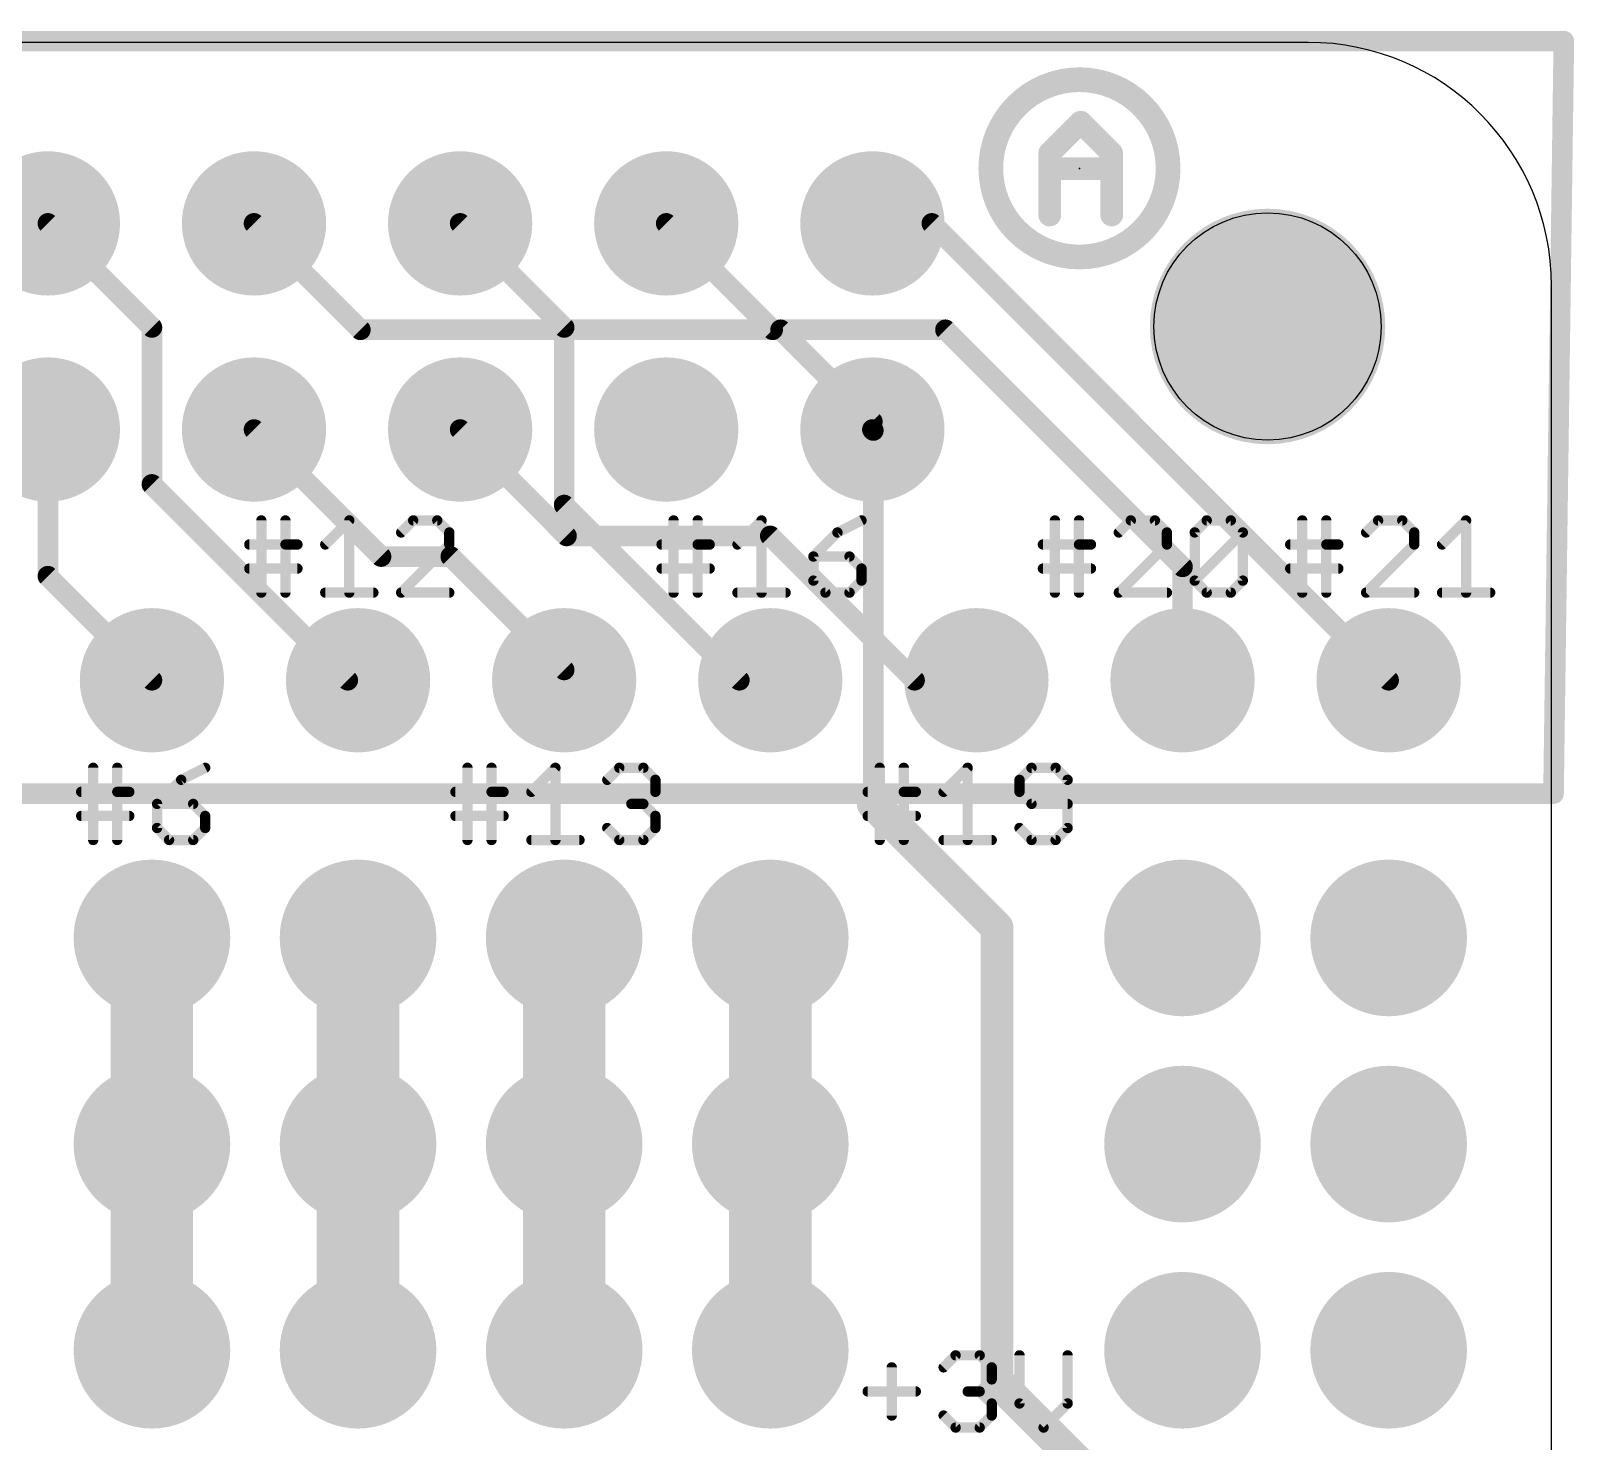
# Model space of a CAD drawing. Extents: x -0.1 to 65.3, y 0 to 30.1.
# Drawn here: x 46.26 to 65.28, y 12.77 to 30.15 of the extents above; entities that cross this region are included whole.
import ezdxf

# ---------------------------------------------------------------- set-up
doc = ezdxf.new("R2010")
doc.units = 0
for name, color, linetype in [('1', 12, 'CONTINUOUS'), ('114', 6, 'CONTINUOUS'), ('16', 132, 'CONTINUOUS'), ('17', 110, 'CONTINUOUS'), ('18', 110, 'CONTINUOUS'), ('20', 4, 'CONTINUOUS'), ('21', 40, 'CONTINUOUS'), ('23', 53, 'CONTINUOUS'), ('29', 253, 'CONTINUOUS'), ('30', 253, 'CONTINUOUS')]:
    doc.layers.add(name, color=color, linetype=linetype)

# ---------------------------------------------------------------- blocks, each defined once
blk = doc.blocks.new('RECT')
blk.add_solid([(-0.5, -0.5), (0.5, -0.5), (-0.5, 0.5), (0.5, 0.5)])
blk = doc.blocks.new('ROUNDP')
at = {"const_width": 0.5}
blk.add_lwpolyline([(0, -0.25, 1), (0, 0.25, 1), (0, -0.25)], format="xyb", dxfattribs=at)
blk = doc.blocks.new('ROUNDV')
at = {"const_width": 0.5}
blk.add_lwpolyline([(0, -0.25, 1), (0, 0.25, 1), (0, -0.25)], format="xyb", dxfattribs=at)

msp = doc.modelspace()

# ---------------------------------------------------------------- linework, layer by layer
at = {"layer": '1', "const_width": 0.254}
for points in [[(46.47, 27.7778), (47.752, 26.4958)], [(49.01, 27.7778), (50.321, 26.4668)], [(47.752, 26.4958), (47.752, 24.5618)], [(50.321, 26.4668), (55.499, 26.4668)], [(55.499, 26.4668), (56.63, 25.3358)], [(46.47, 25.2378), (46.47, 23.4308)], [(49.01, 25.2378), (50.575, 23.6728)], [(51.55, 25.2378), (52.861, 23.9268)], [(56.63, 25.3358), (56.63, 25.2378)], [(47.752, 24.5618), (50.165, 22.1488)], [(52.861, 23.9268), (55.372, 23.9268)], [(55.372, 23.9268), (57.15, 22.1488)], [(50.575, 23.6728), (51.435, 23.6728)], [(51.435, 23.6728), (52.832, 22.2758)], [(46.47, 23.4308), (47.752, 22.1488)], [(50.165, 22.1488), (50.292, 22.1488)], [(52.832, 22.2758), (52.832, 22.1488)], [(57.15, 22.1488), (57.912, 22.1488)]]:
    msp.add_lwpolyline(points, dxfattribs=at)
at = {"layer": '1', "const_width": 0.127}
for points in [[(46.5149, 27.8227, 1), (46.4251, 27.7329)], [(49.0549, 27.8227, 1), (48.9651, 27.7329)], [(47.8155, 26.4958, 1), (47.6885, 26.4958)], [(47.7071, 26.4509, 1), (47.7969, 26.5407)], [(50.321, 26.5303, 1), (50.321, 26.4033)], [(50.2761, 26.4219, 1), (50.3659, 26.5117)], [(55.5439, 26.5117, 1), (55.4541, 26.4219)], [(55.499, 26.4033, 1), (55.499, 26.5303)], [(46.5335, 25.2378, 1), (46.4065, 25.2378)], [(49.0549, 25.2827, 1), (48.9651, 25.1929)], [(51.5949, 25.2827, 1), (51.5051, 25.1929)], [(56.6935, 25.3358, 1), (56.5665, 25.3358)], [(56.5665, 25.2378, 1), (56.6935, 25.2378)], [(56.5851, 25.2909, 1), (56.6749, 25.3807)], [(47.7969, 24.6067, 1), (47.7071, 24.5169)], [(47.6885, 24.5618, 1), (47.8155, 24.5618)], [(52.861, 23.9903, 1), (52.861, 23.8633)], [(52.8161, 23.8819, 1), (52.9059, 23.9717)], [(55.4169, 23.9717, 1), (55.3271, 23.8819)], [(55.372, 23.8633, 1), (55.372, 23.9903)], [(50.575, 23.7363, 1), (50.575, 23.6093)], [(50.5301, 23.6279, 1), (50.6199, 23.7177)], [(51.4799, 23.7177, 1), (51.3901, 23.6279)], [(51.435, 23.6093, 1), (51.435, 23.7363)], [(46.5149, 23.4757, 1), (46.4251, 23.3859)], [(46.4065, 23.4308, 1), (46.5335, 23.4308)], [(47.7071, 22.1039, 1), (47.7969, 22.1937)], [(50.165, 22.2123, 1), (50.165, 22.0853)], [(50.1201, 22.1039, 1), (50.2099, 22.1937)], [(50.292, 22.0853, 1), (50.292, 22.2123)], [(52.8955, 22.2758, 1), (52.7685, 22.2758)], [(52.7871, 22.2309, 1), (52.8769, 22.3207)], [(57.15, 22.2123, 1), (57.15, 22.0853)], [(57.1051, 22.1039, 1), (57.1949, 22.1937)], [(57.912, 22.0853, 1), (57.912, 22.2123)], [(52.7685, 22.1488, 1), (52.8955, 22.1488)]]:
    msp.add_lwpolyline(points, format="xyb", dxfattribs=at)
at = {"layer": '114', "const_width": 0.127}
for points in [[(57.5077, 13.6828), (57.656, 13.8311)], [(57.656, 13.8311), (57.9526, 13.8311)], [(57.9526, 13.8311), (58.1009, 13.6828)], [(58.4433, 13.8311), (58.4433, 13.2379)], [(59.0364, 13.2379), (59.0364, 13.8311)], [(56.8688, 13.6828), (56.8688, 13.0896)], [(58.1009, 13.6828), (58.1009, 13.5345)], [(58.1009, 13.5345), (57.9526, 13.3862)], [(56.5722, 13.3862), (57.1654, 13.3862)], [(57.9526, 13.3862), (57.8043, 13.3862)], [(57.9526, 13.3862), (58.1009, 13.2379)], [(57.656, 12.9413), (57.5077, 13.0896)], [(58.1009, 13.0896), (57.9526, 12.9413)], [(58.1009, 13.2379), (58.1009, 13.0896)], [(58.4433, 13.2379), (58.7398, 12.9413)], [(58.7398, 12.9413), (59.0364, 13.2379)], [(57.9526, 12.9413), (57.656, 12.9413)]]:
    msp.add_lwpolyline(points, dxfattribs=at)
at = {"layer": '114', "const_width": 0.0635}
for points in [[(57.656, 13.8628, 1), (57.656, 13.7993)], [(57.6785, 13.8086, 1), (57.6336, 13.8535)], [(57.9751, 13.8535, 1), (57.9302, 13.8086)], [(57.9526, 13.7993, 1), (57.9526, 13.8628)], [(58.475, 13.8311, 1), (58.4115, 13.8311)], [(59.0682, 13.8311, 1), (59.0047, 13.8311)], [(56.9006, 13.6828, 1), (56.8371, 13.6828)], [(57.4853, 13.7052, 1), (57.5302, 13.6603)], [(58.1327, 13.6828, 1), (58.0692, 13.6828)], [(58.0785, 13.6603, 1), (58.1234, 13.7052)], [(58.0692, 13.5345, 1), (58.1327, 13.5345)], [(58.1234, 13.512, 1), (58.0785, 13.5569)], [(56.5722, 13.4179, 1), (56.5722, 13.3544)], [(57.1654, 13.3544, 1), (57.1654, 13.4179)], [(57.8043, 13.4179, 1), (57.8043, 13.3544)], [(57.9751, 13.4086, 1), (57.9302, 13.3637)], [(57.9302, 13.4086, 1), (57.9751, 13.3637)], [(57.9526, 13.3544, 1), (57.9526, 13.4179)], [(57.5302, 13.112, 1), (57.4853, 13.0671)], [(58.1327, 13.2379, 1), (58.0692, 13.2379)], [(58.0785, 13.2154, 1), (58.1234, 13.2603)], [(58.1234, 13.0671, 1), (58.0785, 13.112)], [(58.4115, 13.2379, 1), (58.475, 13.2379)], [(58.4657, 13.2603, 1), (58.4208, 13.2154)], [(59.0047, 13.2379, 1), (59.0682, 13.2379)], [(59.0589, 13.2154, 1), (59.014, 13.2603)], [(56.8371, 13.0896, 1), (56.9006, 13.0896)], [(57.656, 12.9731, 1), (57.656, 12.9095)], [(57.6336, 12.9188, 1), (57.6785, 12.9638)], [(57.9302, 12.9638, 1), (57.9751, 12.9188)], [(57.9526, 12.9095, 1), (57.9526, 12.9731)], [(58.0692, 13.0896, 1), (58.1327, 13.0896)], [(58.7174, 12.9638, 1), (58.7623, 12.9188)], [(58.7174, 12.9188, 1), (58.7623, 12.9638)]]:
    msp.add_lwpolyline(points, format="xyb", dxfattribs=at)
at = {"layer": '16'}
for points, const_width in [([(65.151, 30.0228), (0, 30.0228)], 0.254), ([(65.024, 20.7518), (65.151, 30.0228)], 0.254), ([(51.55, 27.7778), (52.832, 26.4958)], 0.254), ([(54.09, 27.7778), (55.401, 26.4668)], 0.254), ([(56.63, 27.7778), (57.363, 27.7778)], 0.254), ([(57.363, 27.7778), (62.992, 22.1488)], 0.254), ([(52.832, 26.4958), (52.832, 24.3078)], 0.254), ([(55.401, 26.4668), (57.531, 26.4668)], 0.254), ([(57.531, 26.4668), (60.452, 23.5458)], 0.254), ([(56.63, 25.2378), (56.642, 25.2258)], 0.254), ([(56.642, 25.2258), (56.642, 20.6248)], 0.254), ([(52.832, 24.3078), (54.991, 22.1488)], 0.254), ([(60.452, 23.5458), (60.452, 22.1488)], 0.254), ([(54.991, 22.1488), (55.372, 22.1488)], 0.254), ([(0, 20.7518), (65.024, 20.7518)], 0.254), ([(56.642, 20.6248), (58.166, 19.1008)], 0.4064), ([(47.752, 18.9738), (47.752, 16.4338)], 0.6096), ([(50.292, 18.9738), (50.292, 16.4338)], 0.6096), ([(52.832, 18.9738), (52.832, 16.4338)], 0.6096), ([(55.372, 18.9738), (55.372, 16.4338)], 0.6096), ([(58.166, 19.1008), (58.166, 13.5128)], 0.4064), ([(47.752, 16.4338), (47.752, 13.8938)], 0.6096), ([(50.292, 16.4338), (50.292, 13.8938)], 0.6096), ([(52.832, 16.4338), (52.832, 13.8938)], 0.6096), ([(55.372, 16.4338), (55.372, 13.8938)], 0.6096), ([(58.166, 13.5128), (59.182, 12.4968)], 0.4064)]:
    msp.add_lwpolyline(points, dxfattribs=dict(at, const_width=const_width))
for points, const_width in [([(65.2145, 30.0219, 1), (65.0875, 30.0237)], 0.127), ([(65.151, 29.9593, 1), (65.151, 30.0863)], 0.127), ([(51.5949, 27.8227, 1), (51.5051, 27.7329)], 0.127), ([(54.1349, 27.8227, 1), (54.0451, 27.7329)], 0.127), ([(56.63, 27.8413, 1), (56.63, 27.7143)], 0.127), ([(57.4079, 27.8227, 1), (57.3181, 27.7329)], 0.127), ([(57.363, 27.7143, 1), (57.363, 27.8413)], 0.127), ([(52.8955, 26.4958, 1), (52.7685, 26.4958)], 0.127), ([(52.7871, 26.4509, 1), (52.8769, 26.5407)], 0.127), ([(55.401, 26.5303, 1), (55.401, 26.4033)], 0.127), ([(55.3561, 26.4219, 1), (55.4459, 26.5117)], 0.127), ([(57.5759, 26.5117, 1), (57.4861, 26.4219)], 0.127), ([(57.531, 26.4033, 1), (57.531, 26.5303)], 0.127), ([(56.6749, 25.2827, 1), (56.5851, 25.1929)], 0.127), ([(56.7055, 25.2258, 1), (56.5785, 25.2258)], 0.127), ([(56.5971, 25.1809, 1), (56.6869, 25.2707)], 0.127), ([(52.8769, 24.3527, 1), (52.7871, 24.2629)], 0.127), ([(52.7685, 24.3078, 1), (52.8955, 24.3078)], 0.127), ([(60.5155, 23.5458, 1), (60.3885, 23.5458)], 0.127), ([(60.4071, 23.5009, 1), (60.4969, 23.5907)], 0.127), ([(54.991, 22.2123, 1), (54.991, 22.0853)], 0.127), ([(54.9461, 22.1039, 1), (55.0359, 22.1937)], 0.127), ([(55.372, 22.0853, 1), (55.372, 22.2123)], 0.127), ([(62.9471, 22.1039, 1), (63.0369, 22.1937)], 0.127), ([(60.3885, 22.1488, 1), (60.5155, 22.1488)], 0.127), ([(56.7138, 20.6966, 1), (56.5702, 20.553)], 0.2032), ([(64.9605, 20.7527, 1), (65.0875, 20.7509)], 0.127), ([(65.024, 20.6883, 1), (65.024, 20.8153)], 0.127), ([(56.5785, 20.6248, 1), (56.7055, 20.6248)], 0.127), ([(47.9044, 18.9738, 1), (47.5996, 18.9738)], 0.3048), ([(50.4444, 18.9738, 1), (50.1396, 18.9738)], 0.3048), ([(52.9844, 18.9738, 1), (52.6796, 18.9738)], 0.3048), ([(55.5244, 18.9738, 1), (55.2196, 18.9738)], 0.3048), ([(58.2676, 19.1008, 1), (58.0644, 19.1008)], 0.2032), ([(58.0942, 19.029, 1), (58.2378, 19.1726)], 0.2032), ([(47.9044, 16.4338, 1), (47.5996, 16.4338)], 0.3048), ([(50.4444, 16.4338, 1), (50.1396, 16.4338)], 0.3048), ([(52.9844, 16.4338, 1), (52.6796, 16.4338)], 0.3048), ([(55.5244, 16.4338, 1), (55.2196, 16.4338)], 0.3048), ([(47.5996, 16.4338, 1), (47.9044, 16.4338)], 0.3048), ([(50.1396, 16.4338, 1), (50.4444, 16.4338)], 0.3048), ([(52.6796, 16.4338, 1), (52.9844, 16.4338)], 0.3048), ([(55.2196, 16.4338, 1), (55.5244, 16.4338)], 0.3048), ([(47.5996, 13.8938, 1), (47.9044, 13.8938)], 0.3048), ([(50.1396, 13.8938, 1), (50.4444, 13.8938)], 0.3048), ([(52.6796, 13.8938, 1), (52.9844, 13.8938)], 0.3048), ([(55.2196, 13.8938, 1), (55.5244, 13.8938)], 0.3048), ([(58.2378, 13.5846, 1), (58.0942, 13.441)], 0.2032), ([(58.0644, 13.5128, 1), (58.2676, 13.5128)], 0.2032)]:
    msp.add_lwpolyline(points, format="xyb", dxfattribs=dict(at, const_width=const_width))
at = {"layer": '20'}
for p, q in [((62, 30.0078), (3, 30.0078)), ((65, 3.0078), (65, 27.0078))]:
    msp.add_line(p, q, dxfattribs=at)
msp.add_circle((61.5, 26.5078), 1.4, dxfattribs=at)
msp.add_arc((62, 27.0078), 3, 0, 90, dxfattribs=at)
at = {"layer": '21'}
for p, q in [((62, 30.0078), (3, 30.0078)), ((65, 3.0078), (65, 27.0078))]:
    msp.add_line(p, q, dxfattribs=at)
for points, const_width in [([(59.182, 27.3634, 1), (59.182, 29.5482, 1), (59.182, 27.3634)], 0.3048), ([(59.2469, 29.0744, 1), (59.1481, 28.9756)], 0.1397), ([(59.2469, 28.9756, 1), (59.1481, 29.0744)], 0.1397), ([(58.8861, 28.6437, 1), (58.7463, 28.6437)], 0.1397), ([(58.7668, 28.693, 1), (58.8656, 28.5943)], 0.1397), ([(59.6487, 28.6437, 1), (59.509, 28.6437)], 0.1397), ([(59.5295, 28.5943, 1), (59.6282, 28.693)], 0.1397), ([(58.8162, 28.5228, 1), (58.8162, 28.3831)], 0.1397), ([(59.5789, 28.3831, 1), (59.5789, 28.5228)], 0.1397), ([(58.7463, 27.881, 1), (58.8861, 27.881)], 0.1397), ([(59.509, 27.881, 1), (59.6487, 27.881)], 0.1397), ([(49.1323, 24.1181, 1), (49.0688, 24.1181)], 0.0635), ([(49.4289, 24.1181, 1), (49.3653, 24.1181)], 0.0635), ([(50.2161, 24.1181, 1), (50.1526, 24.1181)], 0.0635), ([(50.2068, 24.0956, 1), (50.1619, 24.1405)], 0.0635), ([(50.9716, 24.1498, 1), (50.9716, 24.0863)], 0.0635), ([(50.994, 24.0956, 1), (50.9491, 24.1405)], 0.0635), ([(51.2906, 24.1405, 1), (51.2457, 24.0956)], 0.0635), ([(51.2681, 24.0863, 1), (51.2681, 24.1498)], 0.0635), ([(54.2123, 24.1181, 1), (54.1488, 24.1181)], 0.0635), ([(54.5089, 24.1181, 1), (54.4453, 24.1181)], 0.0635), ([(55.2961, 24.1181, 1), (55.2326, 24.1181)], 0.0635), ([(55.2868, 24.0956, 1), (55.2419, 24.1405)], 0.0635), ([(56.5106, 24.0897, 1), (56.4822, 24.1465)], 0.0635), ([(58.9113, 24.1181, 1), (58.8478, 24.1181)], 0.0635), ([(59.2079, 24.1181, 1), (59.1444, 24.1181)], 0.0635), ([(59.815, 24.1498, 1), (59.815, 24.0863)], 0.0635), ([(59.8375, 24.0956, 1), (59.7926, 24.1405)], 0.0635), ([(60.1341, 24.1405, 1), (60.0892, 24.0956)], 0.0635), ([(60.1116, 24.0863, 1), (60.1116, 24.1498)], 0.0635), ([(60.7506, 24.1498, 1), (60.7506, 24.0863)], 0.0635), ([(60.773, 24.0956, 1), (60.7281, 24.1405)], 0.0635), ([(61.0696, 24.1405, 1), (61.0247, 24.0956)], 0.0635), ([(61.0471, 24.0863, 1), (61.0471, 24.1498)], 0.0635), ([(61.9593, 24.1181, 1), (61.8958, 24.1181)], 0.0635), ([(62.2559, 24.1181, 1), (62.1923, 24.1181)], 0.0635), ([(62.863, 24.1498, 1), (62.863, 24.0863)], 0.0635), ([(62.8855, 24.0956, 1), (62.8406, 24.1405)], 0.0635), ([(63.1821, 24.1405, 1), (63.1372, 24.0956)], 0.0635), ([(63.1596, 24.0863, 1), (63.1596, 24.1498)], 0.0635), ([(63.9786, 24.1181, 1), (63.9151, 24.1181)], 0.0635), ([(63.9693, 24.0956, 1), (63.9244, 24.1405)], 0.0635), ([(50.8008, 23.9922, 1), (50.8457, 23.9473)], 0.0635), ([(51.4482, 23.9698, 1), (51.3847, 23.9698)], 0.0635), ([(51.394, 23.9473, 1), (51.4389, 23.9922)], 0.0635), ([(56.1856, 23.9982, 1), (56.214, 23.9414)], 0.0635), ([(56.2223, 23.9473, 1), (56.1774, 23.9922)], 0.0635), ([(59.6443, 23.9922, 1), (59.6892, 23.9473)], 0.0635), ([(60.2917, 23.9698, 1), (60.2282, 23.9698)], 0.0635), ([(60.2375, 23.9473, 1), (60.2824, 23.9922)], 0.0635), ([(60.634, 23.9698, 1), (60.5705, 23.9698)], 0.0635), ([(60.5798, 23.9922, 1), (60.6247, 23.9473)], 0.0635), ([(61.2272, 23.9698, 1), (61.1637, 23.9698)], 0.0635), ([(61.2179, 23.9473, 1), (61.173, 23.9922)], 0.0635), ([(61.173, 23.9473, 1), (61.2179, 23.9922)], 0.0635), ([(62.6923, 23.9922, 1), (62.7372, 23.9473)], 0.0635), ([(63.3397, 23.9698, 1), (63.2762, 23.9698)], 0.0635), ([(63.2855, 23.9473, 1), (63.3304, 23.9922)], 0.0635), ([(48.9522, 23.8532, 1), (48.9522, 23.7897)], 0.0635), ([(49.3971, 23.8532, 1), (49.3971, 23.7897)], 0.0635), ([(49.3971, 23.7897, 1), (49.3971, 23.8532)], 0.0635), ([(49.5454, 23.7897, 1), (49.5454, 23.8532)], 0.0635), ([(49.8653, 23.8439, 1), (49.9102, 23.799)], 0.0635), ([(51.3847, 23.8215, 1), (51.4482, 23.8215)], 0.0635), ([(51.4389, 23.799, 1), (51.394, 23.8439)], 0.0635), ([(54.0322, 23.8532, 1), (54.0322, 23.7897)], 0.0635), ([(54.4771, 23.8532, 1), (54.4771, 23.7897)], 0.0635), ([(54.4771, 23.7897, 1), (54.4771, 23.8532)], 0.0635), ([(54.6254, 23.7897, 1), (54.6254, 23.8532)], 0.0635), ([(54.9453, 23.8439, 1), (54.9902, 23.799)], 0.0635), ([(58.7312, 23.8532, 1), (58.7312, 23.7897)], 0.0635), ([(59.1761, 23.8532, 1), (59.1761, 23.7897)], 0.0635), ([(59.1761, 23.7897, 1), (59.1761, 23.8532)], 0.0635), ([(59.3244, 23.7897, 1), (59.3244, 23.8532)], 0.0635), ([(60.2282, 23.8215, 1), (60.2917, 23.8215)], 0.0635), ([(60.2824, 23.799, 1), (60.2375, 23.8439)], 0.0635), ([(61.7792, 23.8532, 1), (61.7792, 23.7897)], 0.0635), ([(62.2241, 23.8532, 1), (62.2241, 23.7897)], 0.0635), ([(62.2241, 23.7897, 1), (62.2241, 23.8532)], 0.0635), ([(62.3724, 23.7897, 1), (62.3724, 23.8532)], 0.0635), ([(63.2762, 23.8215, 1), (63.3397, 23.8215)], 0.0635), ([(63.3304, 23.799, 1), (63.2855, 23.8439)], 0.0635), ([(63.6278, 23.8439, 1), (63.6727, 23.799)], 0.0635), ([(48.9522, 23.5566, 1), (48.9522, 23.4931)], 0.0635), ([(49.5454, 23.4931, 1), (49.5454, 23.5566)], 0.0635), ([(54.0322, 23.5566, 1), (54.0322, 23.4931)], 0.0635), ([(54.6254, 23.4931, 1), (54.6254, 23.5566)], 0.0635), ([(55.935, 23.6732, 1), (55.8715, 23.6732)], 0.0635), ([(55.9033, 23.7049, 1), (55.9033, 23.6414)], 0.0635), ([(55.8808, 23.6956, 1), (55.9257, 23.6507)], 0.0635), ([(56.3706, 23.6956, 1), (56.3257, 23.6507)], 0.0635), ([(56.3481, 23.6414, 1), (56.3481, 23.7049)], 0.0635), ([(56.5282, 23.5249, 1), (56.4647, 23.5249)], 0.0635), ([(58.7312, 23.5566, 1), (58.7312, 23.4931)], 0.0635), ([(59.3244, 23.4931, 1), (59.3244, 23.5566)], 0.0635), ([(61.7792, 23.5566, 1), (61.7792, 23.4931)], 0.0635), ([(62.3724, 23.4931, 1), (62.3724, 23.5566)], 0.0635), ([(55.8715, 23.3766, 1), (55.935, 23.3766)], 0.0635), ([(55.9257, 23.399, 1), (55.8808, 23.3541)], 0.0635), ([(56.4647, 23.3766, 1), (56.5282, 23.3766)], 0.0635), ([(56.474, 23.5024, 1), (56.5189, 23.5473)], 0.0635), ([(56.5189, 23.3541, 1), (56.474, 23.399)], 0.0635), ([(60.5705, 23.3766, 1), (60.634, 23.3766)], 0.0635), ([(60.6247, 23.399, 1), (60.5798, 23.3541)], 0.0635), ([(60.5798, 23.399, 1), (60.6247, 23.3541)], 0.0635), ([(61.1637, 23.3766, 1), (61.2272, 23.3766)], 0.0635), ([(61.2179, 23.3541, 1), (61.173, 23.399)], 0.0635), ([(49.0688, 23.2283, 1), (49.1323, 23.2283)], 0.0635), ([(49.3653, 23.2283, 1), (49.4289, 23.2283)], 0.0635), ([(49.8877, 23.26, 1), (49.8877, 23.1966)], 0.0635), ([(50.1526, 23.2283, 1), (50.2161, 23.2283)], 0.0635), ([(50.4809, 23.1966, 1), (50.4809, 23.26)], 0.0635), ([(50.8008, 23.2508, 1), (50.8457, 23.2058)], 0.0635), ([(50.8233, 23.26, 1), (50.8233, 23.1966)], 0.0635), ([(51.4164, 23.1966, 1), (51.4164, 23.26)], 0.0635), ([(54.1488, 23.2283, 1), (54.2123, 23.2283)], 0.0635), ([(54.4453, 23.2283, 1), (54.5089, 23.2283)], 0.0635), ([(54.9677, 23.26, 1), (54.9677, 23.1966)], 0.0635), ([(55.2326, 23.2283, 1), (55.2961, 23.2283)], 0.0635), ([(55.5609, 23.1966, 1), (55.5609, 23.26)], 0.0635), ([(56.0516, 23.26, 1), (56.0516, 23.1966)], 0.0635), ([(56.0291, 23.2058, 1), (56.074, 23.2508)], 0.0635), ([(56.3257, 23.2508, 1), (56.3706, 23.2058)], 0.0635), ([(56.3481, 23.1966, 1), (56.3481, 23.26)], 0.0635), ([(58.8478, 23.2283, 1), (58.9113, 23.2283)], 0.0635), ([(59.1444, 23.2283, 1), (59.2079, 23.2283)], 0.0635), ([(59.6667, 23.26, 1), (59.6667, 23.1966)], 0.0635), ([(59.6443, 23.2508, 1), (59.6892, 23.2058)], 0.0635), ([(60.2599, 23.1966, 1), (60.2599, 23.26)], 0.0635), ([(60.7506, 23.26, 1), (60.7506, 23.1966)], 0.0635), ([(60.7281, 23.2058, 1), (60.773, 23.2508)], 0.0635), ([(61.0247, 23.2508, 1), (61.0696, 23.2058)], 0.0635), ([(61.0471, 23.1966, 1), (61.0471, 23.26)], 0.0635), ([(61.8958, 23.2283, 1), (61.9593, 23.2283)], 0.0635), ([(62.1923, 23.2283, 1), (62.2559, 23.2283)], 0.0635), ([(62.7147, 23.26, 1), (62.7147, 23.1966)], 0.0635), ([(62.6923, 23.2508, 1), (62.7372, 23.2058)], 0.0635), ([(63.3079, 23.1966, 1), (63.3079, 23.26)], 0.0635), ([(63.6503, 23.26, 1), (63.6503, 23.1966)], 0.0635), ([(63.9151, 23.2283, 1), (63.9786, 23.2283)], 0.0635), ([(64.2434, 23.1966, 1), (64.2434, 23.26)], 0.0635), ([(47.06, 21.0701, 1), (46.9965, 21.0701)], 0.0635), ([(47.3566, 21.0701, 1), (47.2931, 21.0701)], 0.0635), ([(48.4229, 21.0417, 1), (48.3945, 21.0985)], 0.0635), ([(51.6723, 21.0701, 1), (51.6088, 21.0701)], 0.0635), ([(51.9689, 21.0701, 1), (51.9053, 21.0701)], 0.0635), ([(52.7561, 21.0701, 1), (52.6926, 21.0701)], 0.0635), ([(52.7468, 21.0476, 1), (52.7019, 21.0925)], 0.0635), ([(53.5115, 21.1018, 1), (53.5115, 21.0383)], 0.0635), ([(53.534, 21.0476, 1), (53.4891, 21.0925)], 0.0635), ([(53.8306, 21.0925, 1), (53.7857, 21.0476)], 0.0635), ([(53.8081, 21.0383, 1), (53.8081, 21.1018)], 0.0635), ([(56.7523, 21.0701, 1), (56.6888, 21.0701)], 0.0635), ([(57.0489, 21.0701, 1), (56.9853, 21.0701)], 0.0635), ([(57.8361, 21.0701, 1), (57.7726, 21.0701)], 0.0635), ([(57.8268, 21.0476, 1), (57.7819, 21.0925)], 0.0635), ([(58.5916, 21.1018, 1), (58.5916, 21.0383)], 0.0635), ([(58.614, 21.0476, 1), (58.5691, 21.0925)], 0.0635), ([(58.9106, 21.0925, 1), (58.8657, 21.0476)], 0.0635), ([(58.8881, 21.0383, 1), (58.8881, 21.1018)], 0.0635), ([(48.0979, 20.9502, 1), (48.1263, 20.8934)], 0.0635), ([(48.1345, 20.8993, 1), (48.0896, 20.9442)], 0.0635), ([(53.3408, 20.9442, 1), (53.3857, 20.8993)], 0.0635), ([(53.9882, 20.9218, 1), (53.9247, 20.9218)], 0.0635), ([(53.934, 20.8993, 1), (53.9789, 20.9442)], 0.0635), ([(58.475, 20.9218, 1), (58.4115, 20.9218)], 0.0635), ([(58.4208, 20.9442, 1), (58.4657, 20.8993)], 0.0635), ([(59.0682, 20.9218, 1), (59.0047, 20.9218)], 0.0635), ([(59.014, 20.8993, 1), (59.0589, 20.9442)], 0.0635), ([(46.88, 20.8052, 1), (46.88, 20.7417)], 0.0635), ([(47.3249, 20.8052, 1), (47.3249, 20.7417)], 0.0635), ([(47.3249, 20.7417, 1), (47.3249, 20.8052)], 0.0635), ([(47.4732, 20.7417, 1), (47.4732, 20.8052)], 0.0635), ([(51.4922, 20.8052, 1), (51.4922, 20.7417)], 0.0635), ([(51.9371, 20.8052, 1), (51.9371, 20.7417)], 0.0635), ([(51.9371, 20.7417, 1), (51.9371, 20.8052)], 0.0635), ([(52.0854, 20.7417, 1), (52.0854, 20.8052)], 0.0635), ([(52.4053, 20.7959, 1), (52.4502, 20.751)], 0.0635), ([(53.9247, 20.7735, 1), (53.9882, 20.7735)], 0.0635), ([(53.9789, 20.751, 1), (53.934, 20.7959)], 0.0635), ([(56.5722, 20.8052, 1), (56.5722, 20.7417)], 0.0635), ([(57.0171, 20.8052, 1), (57.0171, 20.7417)], 0.0635), ([(57.0171, 20.7417, 1), (57.0171, 20.8052)], 0.0635), ([(57.1654, 20.7417, 1), (57.1654, 20.8052)], 0.0635), ([(57.4853, 20.7959, 1), (57.5302, 20.751)], 0.0635), ([(58.4115, 20.7735, 1), (58.475, 20.7735)], 0.0635), ([(58.4657, 20.7959, 1), (58.4208, 20.751)], 0.0635), ([(46.88, 20.5086, 1), (46.88, 20.4451)], 0.0635), ([(47.4732, 20.4451, 1), (47.4732, 20.5086)], 0.0635), ([(47.8473, 20.6252, 1), (47.7837, 20.6252)], 0.0635), ([(47.8155, 20.6569, 1), (47.8155, 20.5934)], 0.0635), ([(47.793, 20.6476, 1), (47.838, 20.6027)], 0.0635), ([(48.2828, 20.6476, 1), (48.2379, 20.6027)], 0.0635), ([(48.2604, 20.5934, 1), (48.2604, 20.6569)], 0.0635), ([(48.4404, 20.4769, 1), (48.3769, 20.4769)], 0.0635), ([(51.4922, 20.5086, 1), (51.4922, 20.4451)], 0.0635), ([(52.0854, 20.4451, 1), (52.0854, 20.5086)], 0.0635), ([(53.6598, 20.6569, 1), (53.6598, 20.5934)], 0.0635), ([(53.8306, 20.6476, 1), (53.7857, 20.6027)], 0.0635), ([(53.7857, 20.6476, 1), (53.8306, 20.6027)], 0.0635), ([(53.8081, 20.5934, 1), (53.8081, 20.6569)], 0.0635), ([(53.9882, 20.4769, 1), (53.9247, 20.4769)], 0.0635), ([(56.5722, 20.5086, 1), (56.5722, 20.4451)], 0.0635), ([(57.1654, 20.4451, 1), (57.1654, 20.5086)], 0.0635), ([(58.5916, 20.6569, 1), (58.5916, 20.5934)], 0.0635), ([(58.5691, 20.6027, 1), (58.614, 20.6476)], 0.0635), ([(59.0364, 20.5934, 1), (59.0364, 20.6569)], 0.0635), ([(47.838, 20.351, 1), (47.793, 20.3061)], 0.0635), ([(47.7837, 20.3286, 1), (47.8473, 20.3286)], 0.0635), ([(48.3769, 20.3286, 1), (48.4404, 20.3286)], 0.0635), ([(48.3862, 20.4544, 1), (48.4311, 20.4993)], 0.0635), ([(48.4311, 20.3061, 1), (48.3862, 20.351)], 0.0635), ([(53.3857, 20.351, 1), (53.3408, 20.3061)], 0.0635), ([(53.9247, 20.3286, 1), (53.9882, 20.3286)], 0.0635), ([(53.934, 20.4544, 1), (53.9789, 20.4993)], 0.0635), ([(53.9789, 20.3061, 1), (53.934, 20.351)], 0.0635), ([(58.4657, 20.351, 1), (58.4208, 20.3061)], 0.0635), ([(59.0047, 20.3286, 1), (59.0682, 20.3286)], 0.0635), ([(59.0589, 20.3061, 1), (59.014, 20.351)], 0.0635), ([(46.9965, 20.1803, 1), (47.06, 20.1803)], 0.0635), ([(47.2931, 20.1803, 1), (47.3566, 20.1803)], 0.0635), ([(47.9638, 20.2121, 1), (47.9638, 20.1486)], 0.0635), ([(47.9413, 20.1578, 1), (47.9862, 20.2028)], 0.0635), ([(48.2379, 20.2028, 1), (48.2828, 20.1578)], 0.0635), ([(48.2604, 20.1486, 1), (48.2604, 20.2121)], 0.0635), ([(51.6088, 20.1803, 1), (51.6723, 20.1803)], 0.0635), ([(51.9053, 20.1803, 1), (51.9689, 20.1803)], 0.0635), ([(52.4277, 20.2121, 1), (52.4277, 20.1486)], 0.0635), ([(52.6926, 20.1803, 1), (52.7561, 20.1803)], 0.0635), ([(53.0209, 20.1486, 1), (53.0209, 20.2121)], 0.0635), ([(53.5115, 20.2121, 1), (53.5115, 20.1486)], 0.0635), ([(53.4891, 20.1578, 1), (53.534, 20.2028)], 0.0635), ([(53.7857, 20.2028, 1), (53.8306, 20.1578)], 0.0635), ([(53.8081, 20.1486, 1), (53.8081, 20.2121)], 0.0635), ([(56.6888, 20.1803, 1), (56.7523, 20.1803)], 0.0635), ([(56.9853, 20.1803, 1), (57.0489, 20.1803)], 0.0635), ([(57.5077, 20.2121, 1), (57.5077, 20.1486)], 0.0635), ([(57.7726, 20.1803, 1), (57.8361, 20.1803)], 0.0635), ([(58.1009, 20.1486, 1), (58.1009, 20.2121)], 0.0635), ([(58.5916, 20.2121, 1), (58.5916, 20.1486)], 0.0635), ([(58.5691, 20.1578, 1), (58.614, 20.2028)], 0.0635), ([(58.8657, 20.2028, 1), (58.9106, 20.1578)], 0.0635), ([(58.8881, 20.1486, 1), (58.8881, 20.2121)], 0.0635), ([(47.9044, 18.9738, 1), (47.5996, 18.9738)], 0.3048), ([(50.4444, 18.9738, 1), (50.1396, 18.9738)], 0.3048), ([(52.9844, 18.9738, 1), (52.6796, 18.9738)], 0.3048), ([(55.5244, 18.9738, 1), (55.2196, 18.9738)], 0.3048), ([(47.5996, 13.6398, 1), (47.9044, 13.6398)], 0.3048), ([(50.1396, 13.6398, 1), (50.4444, 13.6398)], 0.3048), ([(52.6796, 13.6398, 1), (52.9844, 13.6398)], 0.3048), ([(55.2196, 13.6398, 1), (55.5244, 13.6398)], 0.3048)]:
    msp.add_lwpolyline(points, format="xyb", dxfattribs=dict(at, const_width=const_width))
for points, const_width in [([(58.8162, 28.6437), (59.1975, 29.025)], 0.2794), ([(59.1975, 29.025), (59.5789, 28.6437)], 0.2794), ([(58.8162, 27.881), (58.8162, 28.6437)], 0.2794), ([(59.5789, 28.6437), (59.5789, 27.881)], 0.2794), ([(58.8162, 28.453), (59.5789, 28.453)], 0.2794), ([(49.1005, 23.2283), (49.1005, 24.1181)], 0.127), ([(49.3971, 24.1181), (49.3971, 23.2283)], 0.127), ([(49.8877, 23.8215), (50.1843, 24.1181)], 0.127), ([(50.1843, 24.1181), (50.1843, 23.2283)], 0.127), ([(50.9716, 24.1181), (50.8233, 23.9698)], 0.127), ([(51.2681, 24.1181), (50.9716, 24.1181)], 0.127), ([(51.4164, 23.9698), (51.2681, 24.1181)], 0.127), ([(54.1805, 23.2283), (54.1805, 24.1181)], 0.127), ([(54.4771, 24.1181), (54.4771, 23.2283)], 0.127), ([(54.9677, 23.8215), (55.2643, 24.1181)], 0.127), ([(55.2643, 24.1181), (55.2643, 23.2283)], 0.127), ([(56.4964, 24.1181), (56.1998, 23.9698)], 0.127), ([(58.8795, 23.2283), (58.8795, 24.1181)], 0.127), ([(59.1761, 24.1181), (59.1761, 23.2283)], 0.127), ([(59.815, 24.1181), (59.6667, 23.9698)], 0.127), ([(60.1116, 24.1181), (59.815, 24.1181)], 0.127), ([(60.2599, 23.9698), (60.1116, 24.1181)], 0.127), ([(60.6023, 23.9698), (60.7506, 24.1181)], 0.127), ([(60.7506, 24.1181), (61.0471, 24.1181)], 0.127), ([(61.0471, 24.1181), (61.1954, 23.9698)], 0.127), ([(61.9275, 23.2283), (61.9275, 24.1181)], 0.127), ([(62.2241, 24.1181), (62.2241, 23.2283)], 0.127), ([(62.863, 24.1181), (62.7147, 23.9698)], 0.127), ([(63.1596, 24.1181), (62.863, 24.1181)], 0.127), ([(63.3079, 23.9698), (63.1596, 24.1181)], 0.127), ([(63.6503, 23.8215), (63.9468, 24.1181)], 0.127), ([(63.9468, 24.1181), (63.9468, 23.2283)], 0.127), ([(51.4164, 23.8215), (51.4164, 23.9698)], 0.127), ([(56.1998, 23.9698), (55.9033, 23.6732)], 0.127), ([(60.2599, 23.8215), (60.2599, 23.9698)], 0.127), ([(60.6023, 23.3766), (60.6023, 23.9698)], 0.127), ([(60.6023, 23.3766), (61.1954, 23.9698)], 0.127), ([(61.1954, 23.9698), (61.1954, 23.3766)], 0.127), ([(63.3079, 23.8215), (63.3079, 23.9698)], 0.127), ([(48.9522, 23.8215), (49.3971, 23.8215)], 0.127), ([(49.3971, 23.8215), (49.5454, 23.8215)], 0.127), ([(50.8233, 23.2283), (51.4164, 23.8215)], 0.127), ([(54.0322, 23.8215), (54.4771, 23.8215)], 0.127), ([(54.4771, 23.8215), (54.6254, 23.8215)], 0.127), ([(58.7312, 23.8215), (59.1761, 23.8215)], 0.127), ([(59.1761, 23.8215), (59.3244, 23.8215)], 0.127), ([(59.6667, 23.2283), (60.2599, 23.8215)], 0.127), ([(61.7792, 23.8215), (62.2241, 23.8215)], 0.127), ([(62.2241, 23.8215), (62.3724, 23.8215)], 0.127), ([(62.7147, 23.2283), (63.3079, 23.8215)], 0.127), ([(48.9522, 23.5249), (49.5454, 23.5249)], 0.127), ([(54.0322, 23.5249), (54.6254, 23.5249)], 0.127), ([(55.9033, 23.6732), (55.9033, 23.3766)], 0.127), ([(56.3481, 23.6732), (55.9033, 23.6732)], 0.127), ([(56.4964, 23.5249), (56.3481, 23.6732)], 0.127), ([(56.4964, 23.3766), (56.4964, 23.5249)], 0.127), ([(58.7312, 23.5249), (59.3244, 23.5249)], 0.127), ([(61.7792, 23.5249), (62.3724, 23.5249)], 0.127), ([(55.9033, 23.3766), (56.0516, 23.2283)], 0.127), ([(56.3481, 23.2283), (56.4964, 23.3766)], 0.127), ([(60.7506, 23.2283), (60.6023, 23.3766)], 0.127), ([(61.1954, 23.3766), (61.0471, 23.2283)], 0.127), ([(49.8877, 23.2283), (50.4809, 23.2283)], 0.127), ([(51.4164, 23.2283), (50.8233, 23.2283)], 0.127), ([(54.9677, 23.2283), (55.5609, 23.2283)], 0.127), ([(56.0516, 23.2283), (56.3481, 23.2283)], 0.127), ([(60.2599, 23.2283), (59.6667, 23.2283)], 0.127), ([(61.0471, 23.2283), (60.7506, 23.2283)], 0.127), ([(63.3079, 23.2283), (62.7147, 23.2283)], 0.127), ([(63.6503, 23.2283), (64.2434, 23.2283)], 0.127), ([(47.0283, 20.1803), (47.0283, 21.0701)], 0.127), ([(47.3249, 21.0701), (47.3249, 20.1803)], 0.127), ([(48.4087, 21.0701), (48.1121, 20.9218)], 0.127), ([(51.6405, 20.1803), (51.6405, 21.0701)], 0.127), ([(51.9371, 21.0701), (51.9371, 20.1803)], 0.127), ([(52.4277, 20.7735), (52.7243, 21.0701)], 0.127), ([(52.7243, 21.0701), (52.7243, 20.1803)], 0.127), ([(53.3633, 20.9218), (53.5115, 21.0701)], 0.127), ([(53.5115, 21.0701), (53.8081, 21.0701)], 0.127), ([(53.8081, 21.0701), (53.9564, 20.9218)], 0.127), ([(56.7205, 20.1803), (56.7205, 21.0701)], 0.127), ([(57.0171, 21.0701), (57.0171, 20.1803)], 0.127), ([(57.5077, 20.7735), (57.8043, 21.0701)], 0.127), ([(57.8043, 21.0701), (57.8043, 20.1803)], 0.127), ([(58.5916, 21.0701), (58.4433, 20.9218)], 0.127), ([(58.8881, 21.0701), (58.5916, 21.0701)], 0.127), ([(59.0364, 20.9218), (58.8881, 21.0701)], 0.127), ([(48.1121, 20.9218), (47.8155, 20.6252)], 0.127), ([(53.9564, 20.9218), (53.9564, 20.7735)], 0.127), ([(58.4433, 20.9218), (58.4433, 20.7735)], 0.127), ([(59.0364, 20.3286), (59.0364, 20.9218)], 0.127), ([(46.88, 20.7735), (47.3249, 20.7735)], 0.127), ([(47.3249, 20.7735), (47.4732, 20.7735)], 0.127), ([(51.4922, 20.7735), (51.9371, 20.7735)], 0.127), ([(51.9371, 20.7735), (52.0854, 20.7735)], 0.127), ([(53.9564, 20.7735), (53.8081, 20.6252)], 0.127), ([(56.5722, 20.7735), (57.0171, 20.7735)], 0.127), ([(57.0171, 20.7735), (57.1654, 20.7735)], 0.127), ([(58.4433, 20.7735), (58.5916, 20.6252)], 0.127), ([(46.88, 20.4769), (47.4732, 20.4769)], 0.127), ([(47.8155, 20.6252), (47.8155, 20.3286)], 0.127), ([(48.2604, 20.6252), (47.8155, 20.6252)], 0.127), ([(48.4087, 20.4769), (48.2604, 20.6252)], 0.127), ([(48.4087, 20.3286), (48.4087, 20.4769)], 0.127), ([(51.4922, 20.4769), (52.0854, 20.4769)], 0.127), ([(53.8081, 20.6252), (53.6598, 20.6252)], 0.127), ([(53.8081, 20.6252), (53.9564, 20.4769)], 0.127), ([(53.9564, 20.4769), (53.9564, 20.3286)], 0.127), ([(56.5722, 20.4769), (57.1654, 20.4769)], 0.127), ([(58.5916, 20.6252), (59.0364, 20.6252)], 0.127), ([(47.8155, 20.3286), (47.9638, 20.1803)], 0.127), ([(48.2604, 20.1803), (48.4087, 20.3286)], 0.127), ([(53.5115, 20.1803), (53.3633, 20.3286)], 0.127), ([(53.9564, 20.3286), (53.8081, 20.1803)], 0.127), ([(58.4433, 20.3286), (58.5916, 20.1803)], 0.127), ([(58.8881, 20.1803), (59.0364, 20.3286)], 0.127), ([(47.9638, 20.1803), (48.2604, 20.1803)], 0.127), ([(52.4277, 20.1803), (53.0209, 20.1803)], 0.127), ([(53.8081, 20.1803), (53.5115, 20.1803)], 0.127), ([(57.5077, 20.1803), (58.1009, 20.1803)], 0.127), ([(58.5916, 20.1803), (58.8881, 20.1803)], 0.127), ([(47.752, 18.9738), (47.752, 13.6398)], 0.6096), ([(50.292, 18.9738), (50.292, 13.6398)], 0.6096), ([(52.832, 18.9738), (52.832, 13.6398)], 0.6096), ([(55.372, 18.9738), (55.372, 13.6398)], 0.6096)]:
    msp.add_lwpolyline(points, dxfattribs=dict(at, const_width=const_width))
msp.add_arc((62, 27.0078), 3, 0, 90, dxfattribs=at)
at = {"layer": '23'}
msp.add_point((59.182, 28.4558), dxfattribs=at)
at = {"layer": '29', "const_width": 1.4508}
msp.add_lwpolyline([(61.5, 25.7824, 1), (61.5, 27.2332, 1), (61.5, 25.7824)], format="xyb", dxfattribs=at)
at = {"layer": '30', "const_width": 1.4508}
msp.add_lwpolyline([(61.5, 25.7824, 1), (61.5, 27.2332, 1), (61.5, 25.7824)], format="xyb", dxfattribs=at)

# ---------------------------------------------------------------- block references
at = {"layer": '17', "xscale": 1.6764, "yscale": 1.6764}
for p in [(46.47, 27.7778), (46.47, 27.7778), (49.01, 27.7778), (49.01, 27.7778), (51.55, 27.7778), (51.55, 27.7778), (54.09, 27.7778), (54.09, 27.7778), (56.63, 27.7778), (56.63, 27.7778), (46.47, 25.2378), (46.47, 25.2378), (49.01, 25.2378), (49.01, 25.2378), (51.55, 25.2378), (51.55, 25.2378), (54.09, 25.2378), (54.09, 25.2378), (56.63, 25.2378), (56.63, 25.2378)]:
    msp.add_blockref('ROUNDP', p, dxfattribs=at)
at = {"layer": '17', "xscale": 1.6764, "yscale": 1.6764, "rotation": 90}
for p in [(47.752, 22.1488), (47.752, 22.1488), (50.292, 22.1488), (50.292, 22.1488), (52.832, 22.1488), (52.832, 22.1488), (55.372, 22.1488), (55.372, 22.1488), (57.912, 22.1488), (57.912, 22.1488), (60.452, 22.1488), (60.452, 22.1488), (62.992, 22.1488), (62.992, 22.1488)]:
    msp.add_blockref('ROUNDP', p, dxfattribs=at)
at = {"layer": '18', "xscale": 1.9304, "yscale": 1.9304}
for p in [(47.752, 18.9738), (47.752, 18.9738), (50.292, 18.9738), (50.292, 18.9738), (52.832, 18.9738), (52.832, 18.9738), (55.372, 18.9738), (55.372, 18.9738), (60.452, 18.9738), (60.452, 18.9738), (62.992, 18.9738), (62.992, 18.9738), (47.752, 16.4338), (47.752, 16.4338), (50.292, 16.4338), (50.292, 16.4338), (52.832, 16.4338), (52.832, 16.4338), (55.372, 16.4338), (55.372, 16.4338), (60.452, 16.4338), (60.452, 16.4338), (62.992, 16.4338), (62.992, 16.4338), (47.752, 13.8938), (47.752, 13.8938), (50.292, 13.8938), (50.292, 13.8938), (52.832, 13.8938), (52.832, 13.8938), (55.372, 13.8938), (55.372, 13.8938), (60.452, 13.8938), (60.452, 13.8938), (62.992, 13.8938), (62.992, 13.8938)]:
    msp.add_blockref('ROUNDV', p, dxfattribs=at)
at = {"layer": '29', "xscale": 1.778, "yscale": 1.778}
for p in [(46.47, 27.7778), (49.01, 27.7778), (51.55, 27.7778), (54.09, 27.7778), (56.63, 27.7778), (46.47, 25.2378), (49.01, 25.2378), (51.55, 25.2378), (54.09, 25.2378), (56.63, 25.2378)]:
    msp.add_blockref('ROUNDP', p, dxfattribs=at)
at = {"layer": '29', "xscale": 1.778, "yscale": 1.778, "rotation": 90}
for p in [(47.752, 22.1488), (50.292, 22.1488), (52.832, 22.1488), (55.372, 22.1488), (57.912, 22.1488), (60.452, 22.1488), (62.992, 22.1488)]:
    msp.add_blockref('ROUNDP', p, dxfattribs=at)
at = {"layer": '30'}
for name, p, xscale, yscale in [('ROUNDP', (46.47, 27.7778), 1.778, 1.778), ('ROUNDP', (49.01, 27.7778), 1.778, 1.778), ('ROUNDP', (51.55, 27.7778), 1.778, 1.778), ('ROUNDP', (54.09, 27.7778), 1.778, 1.778), ('ROUNDP', (56.63, 27.7778), 1.778, 1.778), ('ROUNDP', (46.47, 25.2378), 1.778, 1.778), ('ROUNDP', (49.01, 25.2378), 1.778, 1.778), ('ROUNDP', (51.55, 25.2378), 1.778, 1.778), ('ROUNDP', (54.09, 25.2378), 1.778, 1.778), ('ROUNDP', (56.63, 25.2378), 1.778, 1.778), ('RECT', (47.752, 16.4338), 1.016, 6.35), ('RECT', (50.292, 16.4338), 1.016, 6.35), ('RECT', (52.832, 16.4338), 1.016, 6.35), ('RECT', (55.372, 16.4338), 1.016, 6.35)]:
    msp.add_blockref(name, p, dxfattribs=dict(at, xscale=xscale, yscale=yscale))
at = {"layer": '30', "xscale": 1.778, "yscale": 1.778, "rotation": 90}
for p in [(47.752, 22.1488), (50.292, 22.1488), (52.832, 22.1488), (55.372, 22.1488), (57.912, 22.1488), (60.452, 22.1488), (62.992, 22.1488)]:
    msp.add_blockref('ROUNDP', p, dxfattribs=at)

doc.saveas('drawing.dxf')
